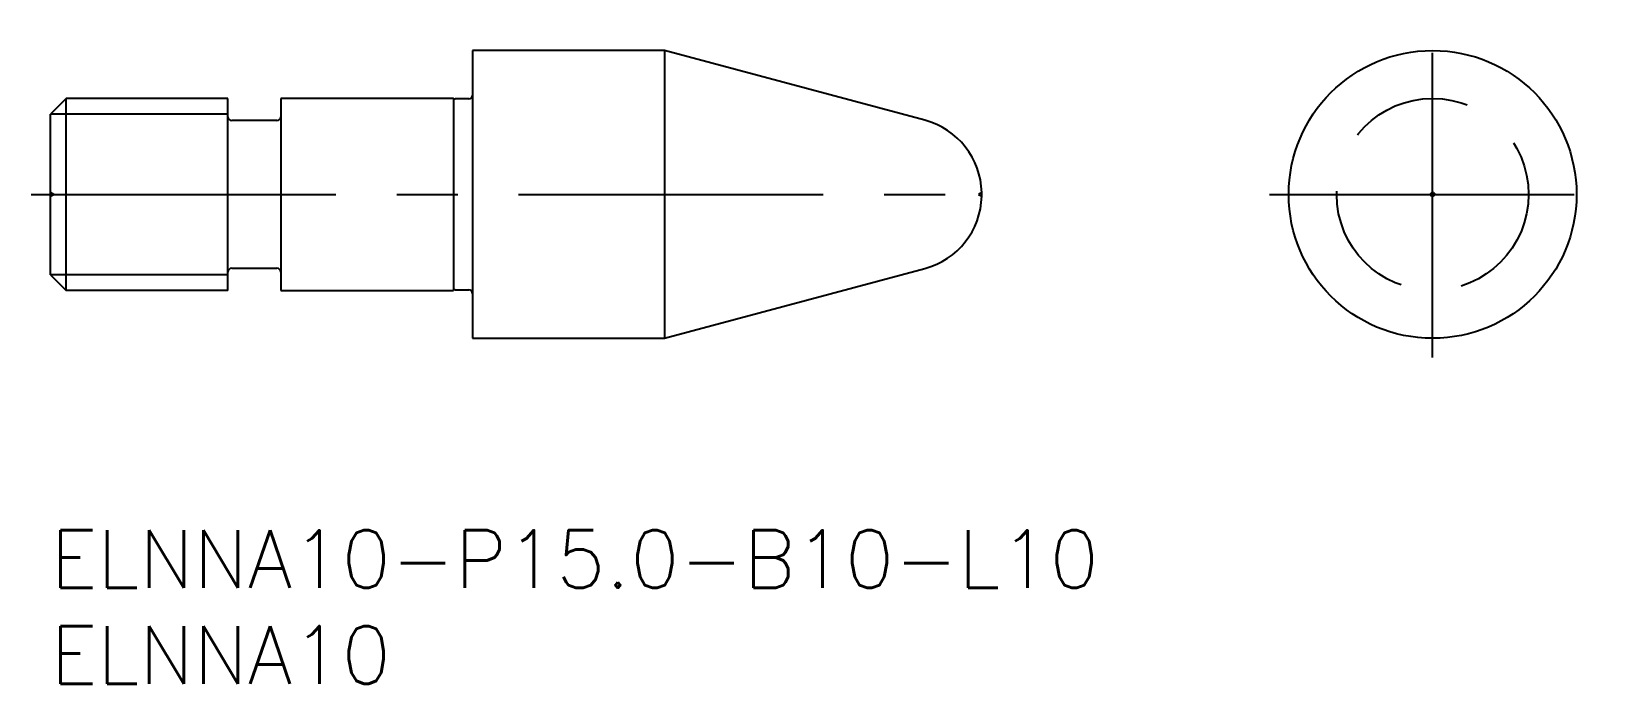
# Model space of a CAD drawing. Extents: x -1 to 80.5, y -8 to 26.
import ezdxf

# ---------------------------------------------------------------- set-up
doc = ezdxf.new("R2010")
doc.units = 0
doc.header["$LTSCALE"] = 0.5
doc.linetypes.add('CENTER', pattern=[50.8, 31.75, -6.35, 6.35, -6.35])
doc.linetypes.add('DASHED', pattern=[19.05, 12.7, -6.35])
for name, color, linetype in [('MSM_CENTER', 1, 'CENTER'), ('MSM_CONTINUOUS', 7, 'CONTINUOUS'), ('MSM_DASHED', 4, 'DASHED'), ('MSM_NARROW', 5, 'CONTINUOUS'), ('MSM_PART_NUMBER', 7, 'CONTINUOUS')]:
    doc.layers.add(name, color=color, linetype=linetype)
doc.styles.get("Standard").update_dxf_attribs({"font": 'txt.shx', "height": 1, "bigfont": 'bigfont.shx'})

# ---------------------------------------------------------------- blocks, each defined once
blk = doc.blocks.new('*U13')
at = {"layer": 'MSM_PART_NUMBER'}
blk.add_text('ELNNA10-P15.0-B10-L10', height=3, dxfattribs=at).set_placement((0, -3))
blk = doc.blocks.new('*U14')
at = {"layer": 'MSM_PART_NUMBER'}
blk.add_text('ELNNA10', height=3, dxfattribs=at).set_placement((0, -8))

msp = doc.modelspace()

# ---------------------------------------------------------------- linework, layer by layer
at = {"layer": 'MSM_CENTER'}
for p, q in [((72.036, 9), (72.036, 26)), ((-1, 17.5), (49.536, 17.5)), ((63.536, 17.5), (80.536, 17.5))]:
    msp.add_line(p, q, dxfattribs=at)
at = {"layer": 'MSM_CONTINUOUS'}
for p, q in [((22, 25), (22, 10)), ((32, 25), (22, 25)), ((45.571, 21.364), (32, 25)), ((32, 25), (32, 10)), ((0.812, 22.5), (0, 21.688)), ((9.25, 22.5), (0.812, 22.5)), ((0.812, 12.5), (0.812, 22.5)), ((9.25, 12.5), (9.25, 22.5)), ((12, 22.5), (12, 12.5)), ((21, 22.5), (12, 22.5)), ((21, 22.5), (21, 12.5)), ((21.8, 22.475), (21.097, 22.475)), ((0, 13.312), (0, 21.688)), ((11.8, 21.35), (9.45, 21.35)), ((48.534, 17.401), (48.534, 17.599)), ((0, 13.312), (0.812, 12.5)), ((9.45, 13.65), (11.8, 13.65)), ((32, 10), (45.571, 13.636)), ((9.25, 12.5), (0.812, 12.5)), ((12, 12.5), (21, 12.5)), ((21.097, 12.525), (21.8, 12.525)), ((22, 10), (32, 10))]:
    msp.add_line(p, q, dxfattribs=at)
for radius in [7.5, 0.099]:
    msp.add_circle((72.036, 17.5), radius, dxfattribs=at)
for centre, radius, start, end in [((21.097, 22.675), 0.2, 241.04498, 270), ((21.8, 22.675), 0.2, 270, 0), ((9.45, 21.55), 0.2, 180, 270), ((11.8, 21.55), 0.2, 270, 0), ((44.536, 17.5), 4, 1.41882, 75), ((44.536, 17.5), 4, 285, 358.58118), ((9.45, 13.45), 0.2, 90, 180), ((11.8, 13.45), 0.2, 0, 90), ((21.097, 12.325), 0.2, 90, 118.95502), ((21.8, 12.325), 0.2, 0, 90)]:
    msp.add_arc(centre, radius, start, end, dxfattribs=at)
at = {"layer": 'MSM_DASHED'}
for p, q in [((0.173, 17.5), (0, 17.6)), ((0, 17.4), (0.173, 17.5)), ((48.534, 17.599), (48.363, 17.5)), ((48.363, 17.5), (48.534, 17.401))]:
    msp.add_line(p, q, dxfattribs=at)
msp.add_circle((72.036, 17.5), 5, dxfattribs=at)
at = {"layer": 'MSM_NARROW'}
for p, q in [((9.25, 21.688), (0, 21.688)), ((9.25, 13.312), (0, 13.312))]:
    msp.add_line(p, q, dxfattribs=at)

# ---------------------------------------------------------------- block references
at = {"layer": 'MSM_CONTINUOUS'}
for name in ['*U13', '*U14']:
    msp.add_blockref(name, (0, 0), dxfattribs=at)

doc.saveas('drawing.dxf')
